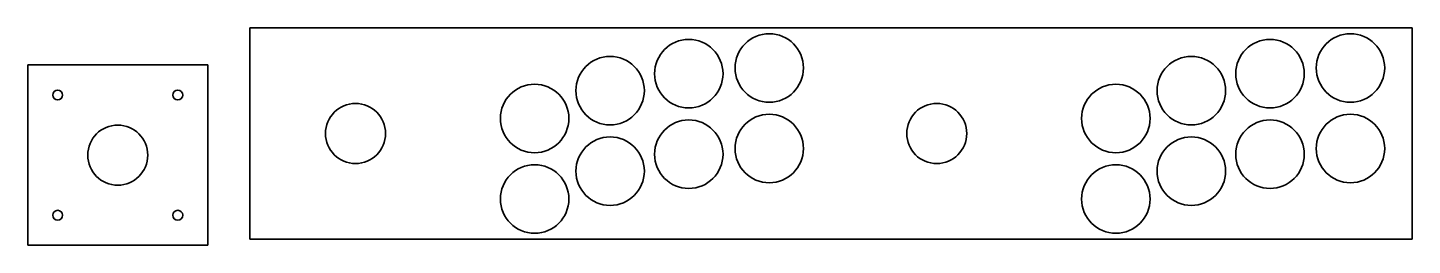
# Model space of a CAD drawing. Extents: x 306 to 883, y 375 to 466.
import ezdxf

# ---------------------------------------------------------------- set-up
doc = ezdxf.new("R2010")
doc.units = 0
doc.layers.get('0').update_dxf_attribs({"lineweight": 13})

# ---------------------------------------------------------------- blocks, each defined once
blk = doc.blocks.new('BLOCK1')
at = {"color": 7, "lineweight": 35}
for p, q in [((484, 88), (0, 88)), ((0, 88), (0, 0)), ((484, 88), (484, 0)), ((-92.5, 72.5), (-17.5, 72.5)), ((-92.5, 72.5), (-92.5, -2.5)), ((-17.5, -2.5), (-17.5, 72.5)), ((0, 0), (484, 0)), ((-17.5, -2.5), (-92.5, -2.5))]:
    blk.add_line(p, q, dxfattribs=at)
for centre, radius in [((182.75, 68.877511), 14.25), ((216.25, 71.25), 14.25), ((424.75, 68.877511), 14.25), ((458.25, 71.25), 14.25), ((149.999508, 61.830861), 14.25), ((391.999508, 61.830861), 14.25), ((118.564915, 50.25), 14.25), ((360.564915, 50.25), 14.25), ((-80, 60), 2.05), ((-30, 60), 2.05), ((44, 44), 12.5), ((216.25, 37.75), 14.25), ((286, 44), 12.5), ((458.25, 37.75), 14.25), ((-55, 35), 12.5), ((182.75, 35.377511), 14.25), ((424.75, 35.377511), 14.25), ((149.999508, 28.330861), 14.25), ((391.999508, 28.330861), 14.25), ((118.564915, 16.75), 14.25), ((360.564915, 16.75), 14.25), ((-80, 10), 2.05), ((-30, 10), 2.05)]:
    blk.add_circle(centre, radius, dxfattribs=at)

msp = doc.modelspace()

# ---------------------------------------------------------------- block references
at = {"lineweight": 0}
msp.add_blockref('BLOCK1', (398.75, 377.75), dxfattribs=at)

doc.saveas('drawing.dxf')
